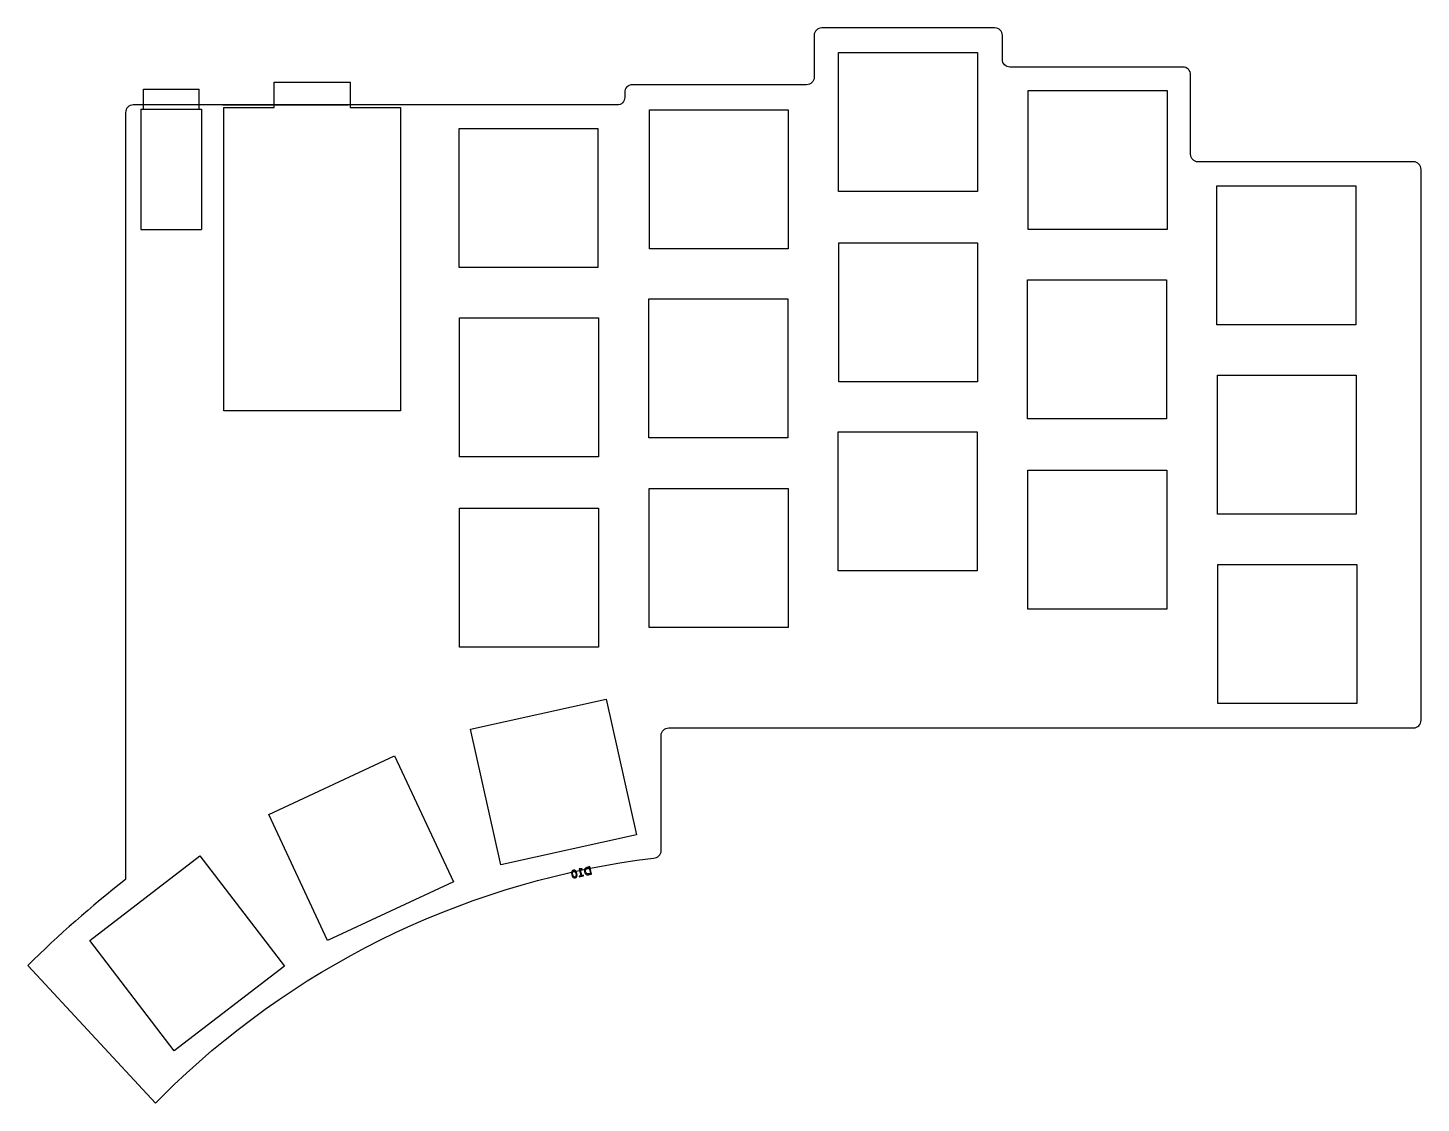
# Model space of a CAD drawing. Extents: x 0 to 140, y -107 to 1.
import ezdxf

# ---------------------------------------------------------------- set-up
doc = ezdxf.new("R2010")
doc.units = 0
doc.layers.get('0').update_dxf_attribs({"linetype": 'CONTINUOUS'})

msp = doc.modelspace()

# ---------------------------------------------------------------- linework, layer by layer
at = {"color": 7}
for p, q in [((79.078963, 0.251852), (79.078963, -3.939144)), ((97.239963, 1.013853), (79.840963, 1.013853)), ((98.001963, -2.161144), (98.001963, 0.251852)), ((81.52638, -1.448877), (95.49638, -1.448877)), ((81.52638, -15.418877), (81.52638, -1.448877)), ((95.49638, -1.448877), (95.49638, -15.418877)), ((116.162963, -2.923144), (98.763963, -2.923144)), ((116.924963, -11.686144), (116.924963, -3.685144)), ((11.63574, -5.149657), (17.23644, -5.149657)), ((11.63574, -7.151177), (11.63574, -5.149657)), ((17.23644, -7.151177), (17.23644, -5.149657)), ((24.79802, -6.998777), (24.79802, -4.458777)), ((24.79802, -4.458777), (32.41802, -4.458777)), ((32.41802, -4.458777), (32.41802, -6.998777)), ((60.028963, -5.463144), (60.028963, -5.971144)), ((78.316963, -4.701144), (60.790963, -4.701144)), ((100.58654, -19.264437), (100.58654, -5.294437)), ((100.58654, -5.294437), (114.55654, -5.294437)), ((114.55654, -5.294437), (114.55654, -19.264437)), ((25.91562, -6.732077), (10.615905, -6.733144)), ((19.61642, -6.732077), (32.21482, -6.732077)), ((19.71802, -37.478777), (19.71802, -6.998777)), ((19.71802, -6.998777), (24.79802, -6.998777)), ((59.266963, -6.733144), (25.91562, -6.732077)), ((32.41802, -6.998777), (37.49802, -6.998777)), ((37.49802, -6.998777), (37.49802, -37.478777)), ((9.853905, -7.495144), (9.85266, -78.398177)), ((11.38682, -7.151177), (11.38682, -19.249197)), ((11.38682, -7.151177), (17.48536, -7.151177)), ((17.48536, -7.151177), (17.48536, -19.249197)), ((62.50686, -7.222297), (76.47686, -7.222297)), ((62.50686, -21.192297), (62.50686, -7.222297)), ((76.47686, -7.222297), (76.47686, -21.192297)), ((43.37304, -23.054117), (43.37304, -9.084117)), ((43.37304, -9.084117), (57.34304, -9.084117)), ((57.34304, -9.084117), (57.34304, -23.054117)), ((118.32082, -12.447077), (117.686963, -12.448144)), ((134.57682, -12.447077), (118.32082, -12.447077)), ((135.33882, -12.447077), (134.57682, -12.447077)), ((139.340209, -12.448144), (135.33882, -12.447077)), ((140.102209, -68.582093), (140.102209, -13.210144)), ((119.57304, -28.817377), (119.57304, -14.847377)), ((119.57304, -14.847377), (133.54304, -14.847377)), ((133.54304, -14.847377), (133.54304, -28.817377)), ((95.49638, -15.418877), (81.52638, -15.418877)), ((11.38682, -19.249197), (17.48536, -19.249197)), ((114.55654, -19.264437), (100.58654, -19.264437)), ((81.54416, -20.575077), (95.51416, -20.575077)), ((81.54416, -34.545077), (81.54416, -20.575077)), ((95.51416, -20.575077), (95.51416, -34.545077)), ((76.47686, -21.192297), (62.50686, -21.192297)), ((57.34304, -23.054117), (43.37304, -23.054117)), ((100.53828, -38.273797), (100.53828, -24.303797)), ((100.53828, -24.303797), (114.50828, -24.303797)), ((114.50828, -24.303797), (114.50828, -38.273797)), ((62.46114, -26.234197), (76.43114, -26.234197)), ((62.46114, -40.204197), (62.46114, -26.234197)), ((76.43114, -26.234197), (76.43114, -40.204197)), ((43.41876, -42.088877), (43.41876, -28.118877)), ((43.41876, -28.118877), (57.38876, -28.118877)), ((57.38876, -28.118877), (57.38876, -42.088877)), ((133.54304, -28.817377), (119.57304, -28.817377)), ((95.51416, -34.545077), (81.54416, -34.545077)), ((119.61622, -33.882137), (133.58622, -33.882137)), ((119.61622, -47.852137), (119.61622, -33.882137)), ((133.58622, -33.882137), (133.58622, -47.852137)), ((37.49802, -37.478777), (19.71802, -37.478777)), ((114.50828, -38.273797), (100.53828, -38.273797)), ((76.43114, -40.204197), (62.46114, -40.204197)), ((81.49844, -53.554437), (81.49844, -39.584437)), ((81.49844, -39.584437), (95.46844, -39.584437)), ((95.46844, -39.584437), (95.46844, -53.554437)), ((57.38876, -42.088877), (43.41876, -42.088877)), ((100.5586, -57.399997), (100.5586, -43.429997)), ((100.5586, -43.429997), (114.5286, -43.429997)), ((114.5286, -43.429997), (114.5286, -57.399997)), ((62.50432, -59.238957), (62.50432, -45.268957)), ((62.50432, -45.268957), (76.47432, -45.268957)), ((76.47432, -45.268957), (76.47432, -59.238957)), ((43.43654, -61.215077), (43.43654, -47.245077)), ((43.43654, -47.245077), (57.40654, -47.245077)), ((57.40654, -47.245077), (57.40654, -61.215077)), ((133.58622, -47.852137), (119.61622, -47.852137)), ((119.6594, -66.886897), (119.6594, -52.916897)), ((119.6594, -52.916897), (133.6294, -52.916897)), ((133.6294, -52.916897), (133.6294, -66.886897)), ((95.46844, -53.554437), (81.49844, -53.554437)), ((114.5286, -57.399997), (100.5586, -57.399997)), ((76.47432, -59.238957), (62.50432, -59.238957)), ((57.40654, -61.215077), (43.43654, -61.215077)), ((44.54144, -69.475157), (58.18124, -66.452557)), ((58.18124, -66.452557), (61.20384, -80.092357)), ((133.6294, -66.886897), (119.6594, -66.886897)), ((47.56658, -83.114957), (44.54144, -69.475157)), ((64.457834, -69.344093), (74.50582, -69.343077)), ((74.50582, -69.343077), (110.57382, -69.343077)), ((110.57382, -69.343077), (135.33882, -69.343077)), ((135.33882, -69.343077), (139.340209, -69.344093)), ((63.69558, -81.027077), (63.695834, -70.106093)), ((24.23922, -78.060357), (36.90112, -72.157397)), ((36.90112, -72.157397), (42.80408, -84.819297)), ((9.85266, -78.398177), (9.853905, -84.584093)), ((30.14472, -90.722257), (24.23922, -78.060357)), ((61.20384, -80.092357), (47.56658, -83.114957)), ((63.695834, -81.663093), (63.69558, -81.027077)), ((6.24586, -90.704477), (17.32788, -82.198017)), ((17.32788, -82.198017), (25.83434, -93.282577)), ((54.876702, -83.637473), (54.876702, -83.637473)), ((54.894739, -83.718832), (54.894739, -83.718832)), ((55.561433, -83.500077), (55.461066, -83.522327)), ((55.461066, -83.522327), (55.610206, -84.195055)), ((55.746927, -83.497365), (55.561433, -83.500077)), ((55.58118, -83.593857), (55.767668, -83.590925)), ((55.709579, -84.173025), (55.58118, -83.593857)), ((55.767668, -83.590925), (55.746927, -83.497365)), ((56.534275, -83.284402), (56.32808, -83.330115)), ((56.331391, -83.417936), (56.452623, -83.39106)), ((56.452623, -83.39106), (56.583502, -83.981414)), ((56.583502, -83.981414), (56.46227, -84.00829)), ((56.496385, -84.089286), (56.70258, -84.043573)), ((56.70258, -84.043573), (56.534275, -83.284402)), ((42.80408, -84.819297), (30.14472, -90.722257)), ((55.610206, -84.195055), (55.446245, -84.231405)), ((55.446245, -84.231405), (55.465409, -84.317848)), ((55.465409, -84.317848), (55.892704, -84.223118)), ((55.87354, -84.136675), (55.709579, -84.173025)), ((55.892704, -84.223118), (55.87354, -84.136675)), ((14.74978, -101.786497), (6.24586, -90.704477)), ((0.023931, -93.235333), (0.04064, -93.252097)), ((0.04064, -93.252097), (12.844805, -107.054965)), ((25.83434, -93.282577), (14.74978, -101.786497))]:
    msp.add_line(p, q, dxfattribs=at)
for points in [[(79.840963, 1.013853), (79.421266, 1.012782), (79.080106, 0.671623), (79.078963, 0.251852)], [(98.001963, 0.251852), (98.003106, 0.671623), (97.661946, 1.012782), (97.239963, 1.013853)], [(98.763963, -2.923144), (98.344266, -2.924211), (98.003106, -2.583051), (98.001963, -2.161144)], [(79.078963, -3.939144), (79.080106, -4.361051), (78.738946, -4.702211), (78.316963, -4.701144)], [(116.924963, -3.685144), (116.926106, -3.26537), (116.584946, -2.924211), (116.162963, -2.923144)], [(60.790963, -4.701144), (60.371266, -4.702211), (60.030106, -5.04337), (60.028963, -5.463144)], [(10.615905, -6.733144), (10.196308, -6.734211), (9.855149, -7.07537), (9.853905, -7.495144)], [(60.028963, -5.971144), (60.030106, -6.393051), (59.688946, -6.734211), (59.266963, -6.733144)], [(117.686963, -12.448144), (117.267266, -12.449211), (116.926106, -12.108051), (116.924963, -11.686144)], [(140.102209, -13.210144), (140.103098, -12.79037), (139.761938, -12.449211), (139.340209, -12.448144)], [(139.340209, -69.344093), (139.761938, -69.345109), (140.103098, -69.003949), (140.102209, -68.582093)], [(63.695834, -70.106093), (63.696088, -69.686269), (64.037248, -69.345109), (64.457834, -69.344093)], [(14.729435, -105.199241), (27.921765, -92.60904), (44.830665, -84.620837), (62.934088, -82.426109)], [(62.934088, -82.426109), (63.354928, -82.426109), (63.696088, -82.084949), (63.695834, -81.663093)], [(54.708838, -83.780851), (54.679664, -83.857737), (54.679281, -83.96025), (54.707689, -84.088389)], [(54.876702, -83.637473), (54.793561, -83.655905), (54.737606, -83.703697), (54.708838, -83.780851)], [(54.808053, -84.066139), (54.784906, -83.96173), (54.780668, -83.880691), (54.795338, -83.823024)], [(54.795338, -83.823024), (54.8096, -83.765092), (54.842734, -83.730361), (54.894739, -83.718832)], [(55.089928, -83.696365), (55.030918, -83.638672), (54.959842, -83.619041), (54.876702, -83.637473)], [(54.894739, -83.718832), (54.946411, -83.707377), (54.991118, -83.724851), (55.02886, -83.771254)], [(55.02886, -83.771254), (55.066194, -83.817392), (55.096435, -83.892665), (55.119582, -83.997074)], [(55.220445, -83.974713), (55.192037, -83.846574), (55.148531, -83.753792), (55.089928, -83.696365)], [(55.119582, -83.997074), (55.142654, -84.101145), (55.147059, -84.182146), (55.132796, -84.240078)], [(55.219791, -84.282142), (55.24856, -84.20499), (55.248778, -84.102514), (55.220445, -83.974713)], [(56.031986, -83.492316), (55.978273, -83.568242), (55.965846, -83.671291), (55.994705, -83.801464)], [(55.994705, -83.801464), (56.023714, -83.932314), (56.078806, -84.020928), (56.159981, -84.067304)], [(56.32808, -83.330115), (56.184324, -83.361985), (56.085625, -83.416052), (56.031986, -83.492316)], [(56.100535, -83.778002), (56.077989, -83.676304), (56.085342, -83.596608), (56.122594, -83.538914)], [(56.221908, -83.986891), (56.163688, -83.950006), (56.123231, -83.880376), (56.100535, -83.778002)], [(56.122594, -83.538914), (56.159439, -83.480953), (56.229038, -83.440627), (56.331391, -83.417936)], [(56.46227, -84.00829), (56.359917, -84.030981), (56.279796, -84.023848), (56.221908, -83.986891)], [(9.853905, -84.584093), (6.39893, -87.258256), (3.115631, -90.147795), (0.023931, -93.235333)], [(54.707689, -84.088389), (54.736021, -84.216189), (54.779692, -84.308935), (54.838702, -84.366627)], [(54.899274, -84.291849), (54.861532, -84.245446), (54.831125, -84.170209), (54.808053, -84.066139)], [(54.838702, -84.366627), (54.897306, -84.424054), (54.968178, -84.443551), (55.051319, -84.425119)], [(55.033282, -84.343762), (54.981278, -84.355291), (54.936608, -84.337987), (54.899274, -84.291849)], [(55.132796, -84.240078), (55.118126, -84.297745), (55.084955, -84.332307), (55.033282, -84.343762)], [(55.051319, -84.425119), (55.13446, -84.406687), (55.190617, -84.359028), (55.219791, -84.282142)], [(56.159981, -84.067304), (56.241156, -84.113681), (56.353291, -84.121009), (56.496385, -84.089286)], [(12.844805, -107.054965), (13.463319, -106.426945), (14.091596, -105.808125), (14.729435, -105.199241)]]:
    msp.add_open_spline(points, degree=3, dxfattribs=at)

doc.saveas('drawing.dxf')
